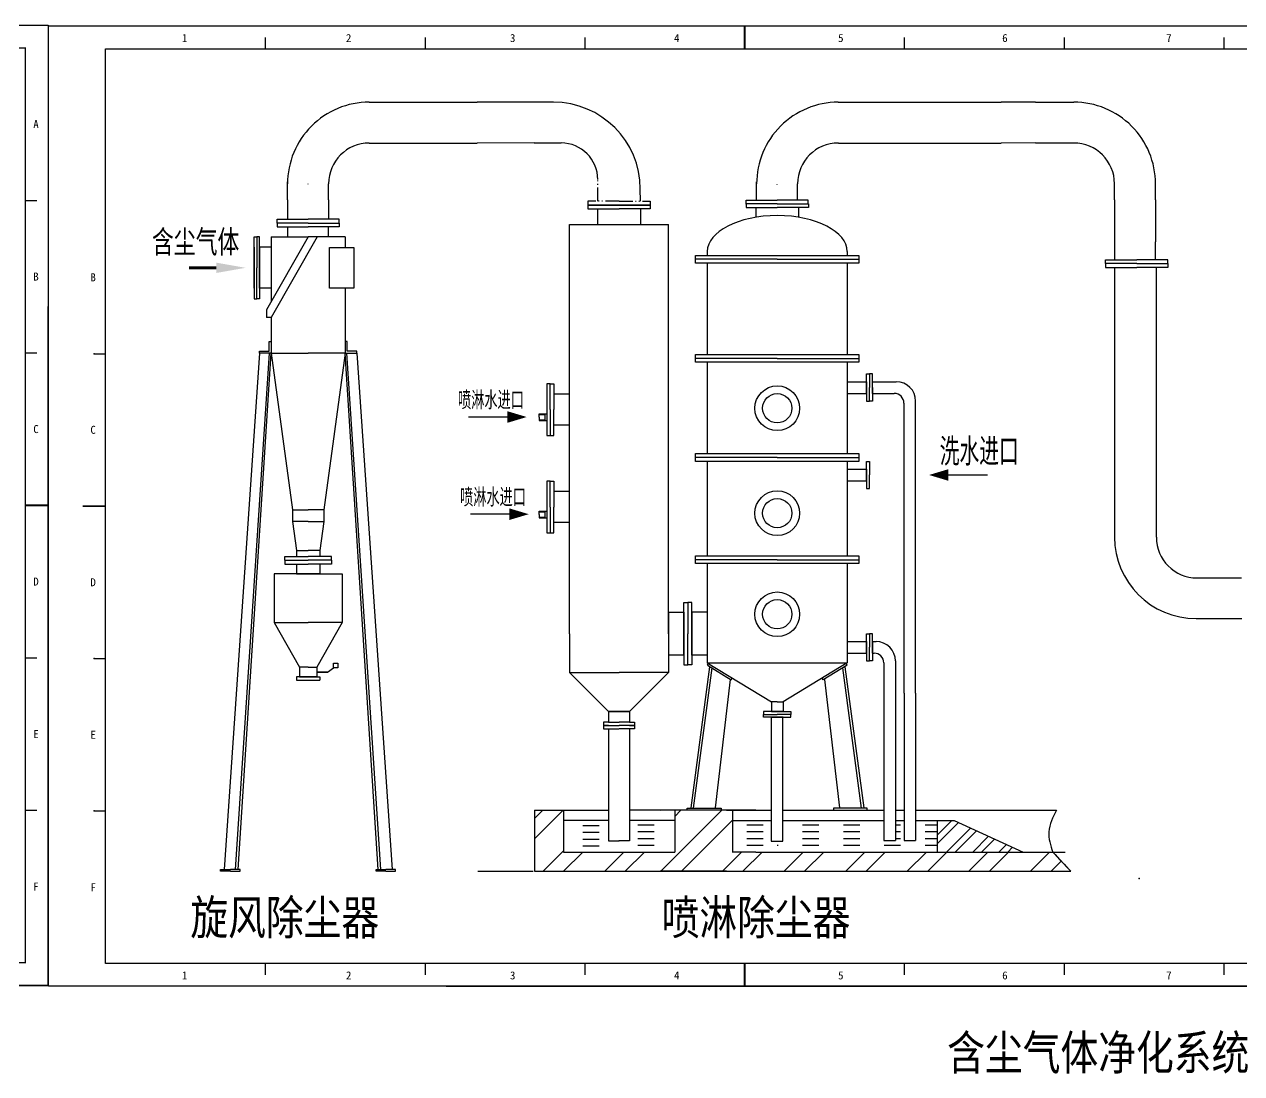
# Model space of a CAD drawing. Header units: millimetres. Extents: x 9671 to 25689, y -17516 to -2951.
# Drawn here: x 22934.2 to 23200.4, y -5546.4 to -5316.9 of the extents above; entities that cross this region are included whole.
import ezdxf

# ---------------------------------------------------------------- set-up
doc = ezdxf.new("R2010")
doc.units = ezdxf.units.MM
for name, pattern in [('1', [0]), ('CENTER', [50.8, 31.75, -6.35, 6.35, -6.35]), ('GBDIVIDE2X', [17, 10, -2, 0.5, -2, 0.5, -2]), ('GEN7', [13.75, 9.75, -1.5, 1, -1.5])]:
    doc.linetypes.add(name, pattern=pattern)
for name, color, linetype in [('2A', 7, 'GEN7'), ('CEN', 1, 'CENTER'), ('CON', 7, 'Continuous'), ('CONX', 1, 'Continuous'), ('DIM', 3, 'Continuous'), ('DIVIDE', 1, 'GBDIVIDE2X'), ('HATCH', 6, 'Continuous'), ('sb', 2, 'Continuous')]:
    doc.layers.add(name, color=color, linetype=linetype)
doc.styles.add('HZ', font='SIMHEI.TTF', dxfattribs={"width": 0.75})
doc.styles.add('QSDI', font='SimSun.ttf', dxfattribs={"width": 0.8})
doc.styles.add('USER1', font='gbenor.shx', dxfattribs={"bigfont": 'gbcbig.shx'})

# ---------------------------------------------------------------- blocks, each defined once
blk = doc.blocks.new('2#图框，横')
for p, q in [((7777.69, 0), (7777.69, 420)), ((7777.69, 420), (8371.69, 420)), ((8371.69, 420), (8371.69, 0)), ((7872.57, 415), (7872.57, 410)), ((7942.44, 415), (7942.44, 410)), ((8012.32, 415), (8012.32, 410)), ((8152.07, 415), (8152.07, 410)), ((8221.94, 415), (8221.94, 410)), ((8291.82, 415), (8291.82, 410)), ((8361.69, 343.33), (8366.69, 343.33)), ((8371.69, 0), (8371.69, 297)), ((7797.69, 276.67), (7802.69, 276.67)), ((8361.69, 276.67), (8366.69, 276.67)), ((7797.69, 143.33), (7802.69, 143.33)), ((8361.69, 143.33), (8366.69, 143.33)), ((7797.69, 76.67), (7802.69, 76.67)), ((8361.69, 76.67), (8366.69, 76.67)), ((7872.57, 10), (7872.57, 5)), ((7942.44, 10), (7942.44, 5)), ((8012.32, 10), (8012.32, 5)), ((8152.07, 10), (8152.07, 5)), ((8221.94, 10), (8221.94, 5)), ((8291.82, 10), (8291.82, 5)), ((8371.69, 0), (7777.69, 0)), ((7951.69, 0), (8371.69, 0))]:
    blk.add_line(p, q)
for points, const_width in [([(8082.19, 410), (8082.19, 420)], 0.8), ([(8082.19, 410), (8082.19, 420)], 0.5), ([(7802.69, 210), (7792.69, 210)], 0.8), ([(7792.69, 210), (7802.69, 210)], 0.5), ([(8361.69, 210), (8371.69, 210)], 0.8), ([(8361.69, 210), (8371.69, 210)], 0.5), ([(8082.19, 10), (8082.19, 0)], 0.8), ([(8082.19, 10), (8082.19, 0)], 0.5)]:
    blk.add_lwpolyline(points, dxfattribs=dict(const_width=const_width))
blk.add_lwpolyline([(7802.69, 10, 1, 1, 0), (7802.69, 410, 0.6, 0.6, 0), (8361.69, 410, 0.6, 0.6, 0), (8361.69, 10, 0.6, 0.6, 0)], format="xyseb", close=True)
for p in [(7797.69, 276.67), (7797.69, 210), (7797.69, 143.33), (7797.69, 76.67)]:
    blk.add_point(p)
at = {"style": 'QSDI'}
for s, p in [('1', (7836.11, 412.98)), ('2', (7907.86, 412.98)), ('3', (7979.61, 412.98)), ('4', (8051.36, 412.98)), ('5', (8123.11, 412.98)), ('6', (8194.86, 412.98)), ('7', (8266.61, 412.98)), ('8', (8338.36, 412.98)), ('A', (8365.11, 375.02)), ('B', (7796.11, 308.32)), ('B', (8365.11, 308.32)), ('C', (7796.11, 241.62)), ('C', (8365.11, 241.62)), ('D', (7796.11, 174.92)), ('D', (8365.11, 174.92)), ('E', (7796.11, 108.22)), ('E', (8365.11, 108.22)), ('F', (7796.11, 41.52)), ('F', (8365.11, 41.52)), ('1', (7836.11, 2.98)), ('2', (7907.86, 2.98)), ('3', (7979.61, 2.98)), ('4', (8051.36, 2.98)), ('5', (8123.11, 2.98)), ('6', (8194.86, 2.98)), ('7', (8266.61, 2.98)), ('8', (8338.36, 2.98))]:
    blk.add_text(s, height=3.5, dxfattribs=at).set_placement(p)
blk = doc.blocks.new('2331')
for p, q in [((23054.39, -5527.28), (23054.39, -5317.28)), ((23054.39, -5317.28), (23504.7, -5317.28)), ((23504.7, -5317.28), (23504.7, -5527.28)), ((23101.82, -5319.78), (23101.82, -5322.28)), ((23136.76, -5319.78), (23136.76, -5322.28)), ((23171.7, -5319.78), (23171.7, -5322.28)), ((23241.57, -5319.78), (23241.57, -5322.28)), ((23276.51, -5319.78), (23276.51, -5322.28)), ((23311.45, -5319.78), (23311.45, -5322.28)), ((23346.39, -5319.78), (23346.39, -5322.28)), ((23381.32, -5319.78), (23381.32, -5322.28)), ((23416.26, -5319.78), (23416.26, -5322.28)), ((23451.2, -5319.78), (23451.2, -5322.28)), ((23486.14, -5319.78), (23486.14, -5322.28)), ((23066.89, -5522.28), (23066.89, -5322.28)), ((23066.89, -5322.28), (23499.7, -5322.28)), ((23499.7, -5322.28), (23499.7, -5522.28)), ((23499.7, -5355.61), (23502.2, -5355.61)), ((23504.7, -5527.28), (23504.7, -5378.78)), ((23064.39, -5388.95), (23066.89, -5388.95)), ((23499.7, -5388.95), (23502.2, -5388.95)), ((23064.39, -5455.61), (23066.89, -5455.61)), ((23499.7, -5455.61), (23502.2, -5455.61)), ((23064.39, -5488.95), (23066.89, -5488.95)), ((23499.7, -5488.95), (23502.2, -5488.95)), ((23499.7, -5522.28), (23066.89, -5522.28)), ((23101.82, -5522.28), (23101.82, -5524.78)), ((23136.76, -5522.28), (23136.76, -5524.78)), ((23171.7, -5522.28), (23171.7, -5524.78)), ((23241.57, -5522.28), (23241.57, -5524.78)), ((23276.51, -5522.28), (23276.51, -5524.78)), ((23311.45, -5522.28), (23311.45, -5524.78)), ((23346.39, -5522.28), (23346.39, -5524.78)), ((23381.32, -5522.28), (23381.32, -5524.78)), ((23416.26, -5522.28), (23416.26, -5524.78)), ((23451.2, -5522.28), (23451.2, -5524.78)), ((23486.14, -5522.28), (23486.14, -5524.78)), ((23504.7, -5527.28), (23054.39, -5527.28)), ((23141.39, -5527.28), (23351.39, -5527.28))]:
    blk.add_line(p, q)
for points, const_width in [([(23206.64, -5322.28), (23206.64, -5317.28)], 0.4), ([(23206.64, -5322.28), (23206.64, -5317.28)], 0.25), ([(23066.89, -5422.28), (23061.89, -5422.28)], 0.4), ([(23061.89, -5422.28), (23066.89, -5422.28)], 0.25), ([(23499.7, -5422.28), (23504.7, -5422.28)], 0.4), ([(23499.7, -5422.28), (23504.7, -5422.28)], 0.25), ([(23206.64, -5522.28), (23206.64, -5527.28)], 0.4), ([(23206.64, -5522.28), (23206.64, -5527.28)], 0.25)]:
    blk.add_lwpolyline(points, dxfattribs=dict(const_width=const_width))
for p in [(23064.39, -5388.95), (23064.39, -5422.28), (23064.39, -5455.61), (23064.39, -5488.95)]:
    blk.add_point(p)
at = {"style": 'QSDI'}
for s, p in [('1', (23083.59, -5320.79)), ('2', (23119.47, -5320.79)), ('3', (23155.34, -5320.79)), ('4', (23191.22, -5320.79)), ('5', (23227.09, -5320.79)), ('6', (23262.97, -5320.79)), ('7', (23298.84, -5320.79)), ('8', (23334.72, -5320.79)), ('9', (23367.78, -5320.79)), ('10', (23403.66, -5320.79)), ('11', (23439.53, -5320.79)), ('12', (23473.53, -5320.79)), ('A', (23501.41, -5339.77)), ('B', (23063.59, -5373.12)), ('B', (23501.41, -5373.12)), ('C', (23063.59, -5406.47)), ('C', (23501.41, -5406.47)), ('D', (23063.59, -5439.82)), ('D', (23501.41, -5439.82)), ('E', (23063.59, -5473.17)), ('E', (23501.41, -5473.17)), ('F', (23063.59, -5506.52)), ('F', (23501.41, -5506.52)), ('1', (23083.59, -5525.79)), ('2', (23119.47, -5525.79)), ('3', (23155.34, -5525.79)), ('4', (23191.22, -5525.79)), ('5', (23227.09, -5525.79)), ('6', (23262.97, -5525.79)), ('7', (23298.84, -5525.79)), ('8', (23334.72, -5525.79)), ('9', (23367.78, -5525.79)), ('10', (23403.66, -5525.79)), ('11', (23439.53, -5525.79)), ('12', (23473.53, -5525.79))]:
    blk.add_text(s, height=1.75, dxfattribs=at).set_placement(p)

msp = doc.modelspace()

# ---------------------------------------------------------------- hatches: boundary and pattern name
at = {"layer": 'HATCH'}
h = msp.add_hatch(dxfattribs=at)
h.set_pattern_fill('ANSI32', color=256, scale=0.425, style=0)
h.set_pattern_definition([(45, (22952.659, -5497.927), (-2.86246, 2.86246), []), (45, (22954.5675, -5497.927), (-2.86246, 2.86246), [])])
h.paths.add_polyline_path([(23137.5, -5491.04), (23133.8, -5491.04), (23133.8, -5497.93), (23139.23, -5497.93), (23152.48, -5497.93)])
h = msp.add_hatch(dxfattribs=at)
h.set_pattern_fill('ANSI32', color=256, style=0)
h.set_pattern_definition([(45, (22522.128, -5433.761), (-6.73519, 6.73519), []), (45, (22526.619, -5433.761), (-6.73519, 6.73519), [])])
h.paths.add_polyline_path([(23159.12, -5497.98), (23098.82, -5497.98), (23098.82, -5502.15), (23162.99, -5502.15)])

# ---------------------------------------------------------------- linework, layer by layer
at = {"layer": '2A', "color": 1}
msp.add_solid([(22982.55, -5370.17), (22982.55, -5370.17), (22976.15, -5371.3), (22976.15, -5369.04)], dxfattribs=at)
at = {"layer": 'CEN', "color": 2}
msp.add_line((23098.82, -5351.95), (23098.82, -5351.9), dxfattribs=at)
at = {"layer": 'CON', "color": 2}
for p, q in [((23094.32, -5355.4), (23094.32, -5351.91)), ((23092.01, -5356.25), (23092.01, -5355.4)), ((23105.61, -5356.25), (23105.61, -5355.4)), ((23057.43, -5356.44), (23057.43, -5357.29)), ((23064.23, -5356.44), (23057.43, -5356.44)), ((23057.43, -5356.44), (23064.23, -5356.44)), ((23057.43, -5357.29), (23064.23, -5357.29)), ((23059.55, -5357.29), (23059.55, -5360.7)), ((23064.23, -5356.44), (23071.03, -5356.44)), ((23071.03, -5356.44), (23064.23, -5356.44)), ((23071.03, -5357.29), (23064.23, -5357.29)), ((23068.9, -5357.29), (23068.9, -5360.69)), ((23071.03, -5356.44), (23071.03, -5357.29)), ((23098.81, -5356.15), (23092.01, -5356.15)), ((23098.81, -5356.15), (23092.01, -5356.15)), ((23092.02, -5356.15), (23092.02, -5357)), ((23098.82, -5356.15), (23092.02, -5356.15)), ((23092.02, -5357), (23098.82, -5357)), ((23094.15, -5357), (23094.15, -5359.12)), ((23098.81, -5356.15), (23105.61, -5356.15)), ((23098.81, -5356.15), (23105.61, -5356.15)), ((23098.82, -5356.15), (23105.62, -5356.15)), ((23105.62, -5357), (23098.82, -5357)), ((23103.5, -5357), (23103.5, -5359.12)), ((23105.62, -5356.15), (23105.62, -5357)), ((23053.42, -5450.19), (23053.42, -5360.69)), ((23053.42, -5360.69), (23075.02, -5360.69)), ((23075.02, -5450.19), (23075.02, -5360.69)), ((23080.97, -5367.46), (23098.82, -5367.46)), ((23080.97, -5369.16), (23080.97, -5367.46)), ((23098.82, -5368.31), (23080.97, -5368.31)), ((23116.67, -5369.16), (23080.97, -5369.16)), ((23083.52, -5366.61), (23083.52, -5367.46)), ((23083.52, -5369.16), (23083.52, -5389.13)), ((23098.82, -5367.46), (23116.67, -5367.46)), ((23098.82, -5368.31), (23116.67, -5368.31)), ((23114.12, -5366.61), (23114.12, -5367.46)), ((23114.12, -5369.16), (23114.12, -5389.13)), ((23116.67, -5367.46), (23116.67, -5369.16)), ((23080.97, -5390.83), (23080.97, -5389.13)), ((23080.97, -5389.13), (23098.82, -5389.13)), ((23098.82, -5389.98), (23080.97, -5389.98)), ((23083.52, -5388.28), (23083.52, -5389.13)), ((23098.82, -5389.13), (23116.67, -5389.13)), ((23098.82, -5389.98), (23116.67, -5389.98)), ((23114.12, -5388.28), (23114.12, -5389.13)), ((23116.67, -5389.13), (23116.67, -5390.83)), ((23116.67, -5390.83), (23080.97, -5390.83)), ((23083.52, -5390.83), (23083.52, -5410.81)), ((23114.12, -5390.83), (23114.12, -5410.81)), ((23048.46, -5395.54), (23048.46, -5406.83)), ((23049.14, -5395.54), (23048.46, -5395.54)), ((23049.14, -5401.19), (23049.14, -5395.54)), ((23049.14, -5395.54), (23049.99, -5395.54)), ((23049.99, -5395.54), (23049.99, -5401.19)), ((23053.42, -5397.78), (23049.99, -5397.78)), ((23046.75, -5402.08), (23048.46, -5402.08)), ((23046.75, -5402.81), (23046.75, -5402.08)), ((23046.75, -5402.81), (23046.75, -5403.53)), ((23046.75, -5403.53), (23048.46, -5403.53)), ((23047.99, -5402.08), (23047.99, -5403.53)), ((23049.14, -5401.19), (23049.14, -5406.83)), ((23049.99, -5406.83), (23049.99, -5401.19)), ((23053.42, -5404.6), (23049.99, -5404.6)), ((23048.46, -5406.83), (23049.14, -5406.83)), ((23049.14, -5406.83), (23049.99, -5406.83)), ((23080.97, -5412.51), (23080.97, -5410.81)), ((23080.97, -5410.81), (23098.82, -5410.81)), ((23098.82, -5411.66), (23080.97, -5411.66)), ((23083.52, -5409.96), (23083.52, -5410.81)), ((23098.82, -5410.81), (23116.67, -5410.81)), ((23098.82, -5411.66), (23116.67, -5411.66)), ((23114.12, -5409.96), (23114.12, -5410.81)), ((23116.67, -5410.81), (23116.67, -5412.51)), ((23116.67, -5412.51), (23080.97, -5412.51)), ((23083.52, -5412.51), (23083.52, -5432.48)), ((23114.12, -5412.51), (23114.12, -5432.48)), ((23114.12, -5414.21), (23118.37, -5414.21)), ((23118.37, -5415.48), (23118.37, -5412.51)), ((23118.37, -5412.51), (23119.01, -5412.51)), ((23118.37, -5414.21), (23118.37, -5415.48)), ((23119.01, -5412.51), (23119.01, -5415.48)), ((23119.01, -5412.51), (23119.01, -5415.48)), ((23048.46, -5416.84), (23048.46, -5428.13)), ((23049.14, -5416.84), (23048.46, -5416.84)), ((23049.14, -5422.49), (23049.14, -5416.84)), ((23049.14, -5416.84), (23049.99, -5416.84)), ((23049.99, -5416.84), (23049.99, -5422.49)), ((23114.12, -5416.76), (23118.37, -5416.76)), ((23118.37, -5415.48), (23118.37, -5418.46)), ((23118.37, -5416.76), (23118.37, -5415.48)), ((23119.01, -5418.46), (23119.01, -5415.48)), ((23119.01, -5418.46), (23119.01, -5415.48)), ((23053.42, -5419.08), (23049.99, -5419.08)), ((23083.52, -5418.53), (23083.52, -5419.38)), ((23118.37, -5418.46), (23119.01, -5418.46)), ((23083.52, -5421.08), (23083.52, -5433.17)), ((23046.75, -5423.38), (23048.46, -5423.38)), ((23046.75, -5424.11), (23046.75, -5423.38)), ((23046.75, -5424.11), (23046.75, -5424.83)), ((23046.75, -5424.83), (23048.46, -5424.83)), ((23047.99, -5423.38), (23047.99, -5424.83)), ((23049.14, -5422.49), (23049.14, -5428.13)), ((23049.99, -5428.13), (23049.99, -5422.49)), ((23053.42, -5425.9), (23049.99, -5425.9)), ((23048.46, -5428.13), (23049.14, -5428.13)), ((23049.14, -5428.13), (23049.99, -5428.13)), ((23083.52, -5432.32), (23083.52, -5433.17)), ((23114.12, -5432.32), (23114.12, -5433.17)), ((23114.12, -5432.48), (23114.12, -5433.17)), ((23080.97, -5433.17), (23098.82, -5433.17)), ((23080.97, -5434.87), (23080.97, -5433.17)), ((23098.82, -5434.02), (23080.97, -5434.02)), ((23116.67, -5434.87), (23080.97, -5434.87)), ((23083.52, -5434.87), (23083.52, -5443.46)), ((23098.82, -5433.17), (23116.67, -5433.17)), ((23098.82, -5434.02), (23116.67, -5434.02)), ((23114.12, -5434.87), (23114.12, -5456.56)), ((23116.67, -5433.17), (23116.67, -5434.87)), ((23078.42, -5450.19), (23078.42, -5443.39)), ((23078.42, -5443.39), (23079.27, -5443.39)), ((23079.27, -5443.39), (23079.27, -5450.19)), ((23079.27, -5443.39), (23079.27, -5450.19)), ((23080.12, -5443.39), (23079.27, -5443.39)), ((23080.12, -5450.19), (23080.12, -5443.39)), ((23083.52, -5443.46), (23083.52, -5456.56)), ((23078.42, -5445.58), (23075.02, -5445.58)), ((23075.02, -5445.58), (23075.02, -5454.84)), ((23078.42, -5445.51), (23078.42, -5450.19)), ((23080.12, -5445.51), (23080.12, -5450.19)), ((23083.52, -5445.51), (23080.12, -5445.51)), ((23053.42, -5450.19), (23053.42, -5458.69)), ((23075.02, -5450.19), (23075.02, -5458.69)), ((23078.42, -5450.19), (23078.42, -5456.99)), ((23078.42, -5454.86), (23078.42, -5450.19)), ((23079.27, -5456.99), (23079.27, -5450.19)), ((23079.27, -5456.99), (23079.27, -5450.19)), ((23080.12, -5454.86), (23080.12, -5450.19)), ((23080.12, -5450.19), (23080.12, -5456.99)), ((23114.12, -5451.89), (23118.37, -5451.89)), ((23075.02, -5454.84), (23078.42, -5454.84)), ((23078.42, -5456.99), (23079.27, -5456.99)), ((23080.12, -5456.99), (23079.27, -5456.99)), ((23083.52, -5454.86), (23080.12, -5454.86)), ((23083.52, -5456.56), (23097.55, -5465.06)), ((23083.52, -5456.56), (23114.12, -5456.56)), ((23083.56, -5457.09), (23083.78, -5456.73)), ((23114.12, -5456.56), (23100.1, -5465.06)), ((23114.08, -5457.09), (23113.86, -5456.73)), ((23114.08, -5457.09), (23113.86, -5456.73)), ((23114.12, -5454.44), (23118.37, -5454.44)), ((23053.42, -5458.69), (23064.22, -5458.69)), ((23053.42, -5458.69), (23061.92, -5467.19)), ((23075.02, -5458.69), (23064.22, -5458.69)), ((23075.02, -5458.69), (23066.52, -5467.19)), ((23084.01, -5457.43), (23079.89, -5488.3)), ((23084.53, -5457.67), (23080.44, -5488.33)), ((23083.56, -5457.09), (23088.78, -5460.25)), ((23114.08, -5457.09), (23108.86, -5460.25)), ((23113.11, -5457.67), (23117.2, -5488.33)), ((23113.63, -5457.43), (23117.75, -5488.3)), ((23088.51, -5460.17), (23085.23, -5488.3)), ((23088.78, -5460.25), (23089, -5459.88)), ((23108.86, -5460.25), (23108.64, -5459.88)), ((23108.86, -5460.25), (23108.64, -5459.88)), ((23109.13, -5460.17), (23112.41, -5488.3)), ((23061.92, -5467.19), (23061.92, -5469.51)), ((23061.92, -5467.19), (23064.22, -5467.19)), ((23061.92, -5467.19), (23064.22, -5467.19)), ((23066.52, -5467.19), (23064.22, -5467.19)), ((23066.52, -5467.19), (23066.52, -5469.51)), ((23095.85, -5467.19), (23095.85, -5467.83)), ((23098.82, -5467.19), (23095.85, -5467.19)), ((23097.55, -5465.06), (23097.55, -5467.19)), ((23098.82, -5465.06), (23097.55, -5465.06)), ((23097.55, -5467.19), (23098.82, -5467.19)), ((23098.82, -5465.06), (23100.1, -5465.06)), ((23100.1, -5467.19), (23098.82, -5467.19)), ((23098.82, -5467.19), (23101.8, -5467.19)), ((23100.1, -5465.06), (23100.1, -5467.19)), ((23101.8, -5467.19), (23101.8, -5467.83)), ((23061.92, -5469.51), (23060.85, -5469.51)), ((23060.85, -5469.51), (23060.85, -5470.23)), ((23060.85, -5470.23), (23064.2, -5470.23)), ((23061.92, -5470.23), (23060.85, -5470.23)), ((23060.85, -5470.23), (23060.85, -5470.96)), ((23061.92, -5469.51), (23064.22, -5469.51)), ((23061.92, -5470.23), (23064.22, -5470.23)), ((23066.52, -5469.51), (23064.22, -5469.51)), ((23066.52, -5470.23), (23064.22, -5470.23)), ((23067.59, -5470.23), (23064.24, -5470.23)), ((23066.52, -5469.51), (23067.59, -5469.51)), ((23066.52, -5470.23), (23067.59, -5470.23)), ((23067.59, -5469.51), (23067.59, -5470.23)), ((23067.59, -5470.23), (23067.59, -5470.96)), ((23095.85, -5468.46), (23095.85, -5467.83)), ((23095.85, -5467.83), (23098.82, -5467.83)), ((23095.85, -5467.83), (23098.82, -5467.83)), ((23098.82, -5468.46), (23095.85, -5468.46)), ((23097.5, -5468.46), (23097.5, -5495.53)), ((23097.55, -5468.46), (23098.82, -5468.46)), ((23101.8, -5467.83), (23098.82, -5467.83)), ((23101.8, -5467.83), (23098.82, -5467.83)), ((23098.82, -5468.46), (23101.8, -5468.46)), ((23100.1, -5468.46), (23098.82, -5468.46)), ((23100.07, -5495.53), (23100.07, -5468.46)), ((23101.8, -5468.46), (23101.8, -5467.83)), ((23060.85, -5470.96), (23064.2, -5470.96)), ((23061.94, -5470.96), (23061.94, -5495.51)), ((23067.59, -5470.96), (23064.24, -5470.96)), ((23066.5, -5470.96), (23066.5, -5495.51)), ((23079.15, -5488.79), (23079.15, -5488.33)), ((23079.15, -5488.33), (23086.55, -5488.33)), ((23086.55, -5488.33), (23086.55, -5488.79)), ((23111.09, -5488.33), (23111.09, -5488.79)), ((23118.49, -5488.33), (23111.09, -5488.33)), ((23118.49, -5488.79), (23118.49, -5488.33)), ((23061.94, -5495.51), (23064.23, -5495.51)), ((23066.5, -5495.51), (23064.21, -5495.51)), ((23097.5, -5495.53), (23100.07, -5495.53))]:
    msp.add_line(p, q, dxfattribs=at)
at = {"layer": 'CON', "color": 2, "linetype": '1'}
for p, q in [((22989.44, -5360.38), (22989.44, -5359.53)), ((22996.24, -5360.38), (22989.44, -5360.38)), ((22989.44, -5360.38), (22989.44, -5361.23)), ((22996.24, -5360.38), (22989.44, -5360.38)), ((22996.24, -5360.38), (23003.04, -5360.38)), ((22996.24, -5360.38), (23003.04, -5360.38)), ((23003.04, -5360.38), (23003.04, -5359.53)), ((23003.04, -5360.38), (23003.04, -5361.23)), ((22985.02, -5363.36), (22985.02, -5370.16)), ((22985.02, -5363.36), (22985.02, -5370.16)), ((22985.61, -5363.36), (22985.02, -5363.36)), ((22985.61, -5370.16), (22985.61, -5363.36)), ((22996.24, -5363.36), (22987.13, -5379.38)), ((22998.19, -5363.36), (22988.16, -5381)), ((22988.16, -5363.36), (22988.16, -5377.56)), ((22988.16, -5363.36), (22996.24, -5363.36)), ((22989.44, -5361.23), (22996.24, -5361.23)), ((22991.78, -5363.36), (22991.78, -5361.23)), ((23003.04, -5361.23), (22996.24, -5361.23)), ((23004.31, -5363.36), (22996.24, -5363.36)), ((23000.7, -5363.36), (23000.7, -5361.23)), ((23004.31, -5363.36), (23004.31, -5365.73)), ((22985.61, -5365.69), (22985.61, -5370.16)), ((22988.16, -5365.69), (22985.61, -5365.69)), ((22985.02, -5376.96), (22985.02, -5370.16)), ((22985.02, -5376.96), (22985.02, -5370.16)), ((22985.61, -5374.62), (22985.61, -5370.16)), ((22985.61, -5370.16), (22985.61, -5376.96)), ((22985.61, -5376.96), (22985.02, -5376.96)), ((22988.16, -5374.62), (22985.61, -5374.62)), ((23004.31, -5374.64), (23004.31, -5388.86)), ((22987.13, -5379.38), (22987.13, -5381)), ((22988.16, -5381), (22987.13, -5381)), ((22988.16, -5381), (22988.16, -5381.4)), ((22988.16, -5381.4), (22988.16, -5388.86)), ((22987.74, -5388.43), (22987.74, -5386.31)), ((22987.74, -5386.31), (22988.16, -5386.31)), ((22987.74, -5386.31), (22988.16, -5386.31)), ((22987.74, -5388.43), (22987.74, -5386.31)), ((23004.74, -5386.31), (23004.31, -5386.31)), ((23004.74, -5386.31), (23004.31, -5386.31)), ((23004.74, -5388.43), (23004.74, -5386.31)), ((23004.74, -5388.43), (23004.74, -5386.31)), ((22985.61, -5388.86), (22985.61, -5388.43)), ((22985.61, -5388.43), (22987.74, -5388.43)), ((22985.61, -5388.43), (22987.74, -5388.43)), ((22985.61, -5388.86), (22985.61, -5388.43)), ((22988.16, -5388.86), (22985.61, -5388.86)), ((22988.16, -5388.86), (22985.61, -5388.86)), ((22988.16, -5388.86), (22992.84, -5423.07)), ((22988.16, -5388.86), (22996.24, -5388.86)), ((23004.31, -5388.86), (22996.24, -5388.86)), ((23004.31, -5388.86), (22999.64, -5423.07)), ((23004.31, -5388.86), (23006.86, -5388.86)), ((23004.31, -5388.86), (23006.86, -5388.86)), ((23004.31, -5388.86), (23006.86, -5388.86)), ((23004.31, -5388.86), (23006.86, -5388.86)), ((23006.86, -5388.43), (23004.74, -5388.43)), ((23006.86, -5388.43), (23004.74, -5388.43)), ((23006.86, -5388.43), (23004.74, -5388.43)), ((23006.86, -5388.43), (23004.74, -5388.43)), ((23006.86, -5388.86), (23006.86, -5388.43)), ((23006.86, -5388.86), (23006.86, -5388.43)), ((23006.86, -5388.86), (23006.86, -5388.43)), ((23006.86, -5388.86), (23006.86, -5388.43)), ((22992.84, -5423.07), (22992.84, -5425.62)), ((22992.84, -5423.07), (22996.24, -5423.07)), ((22999.64, -5423.07), (22996.24, -5423.07)), ((22999.64, -5423.07), (22999.64, -5425.62)), ((22992.84, -5425.62), (22993.69, -5431.99)), ((22996.24, -5425.62), (22992.84, -5425.62)), ((22996.24, -5425.62), (22999.64, -5425.62)), ((22999.64, -5425.62), (22998.79, -5431.99)), ((22993.69, -5431.99), (22993.69, -5433.27)), ((22993.69, -5431.99), (22996.24, -5431.99)), ((22998.79, -5431.99), (22996.24, -5431.99)), ((22998.79, -5431.99), (22998.79, -5433.27)), ((22991.14, -5433.27), (22996.24, -5433.27)), ((22991.14, -5434.12), (22991.14, -5433.27)), ((22991.14, -5434.12), (22996.24, -5434.12)), ((22991.14, -5434.12), (22996.24, -5434.12)), ((22991.14, -5434.12), (22991.14, -5434.97)), ((22991.14, -5434.97), (22996.24, -5434.97)), ((22993.69, -5434.97), (22993.69, -5437.09)), ((23001.34, -5433.27), (22996.24, -5433.27)), ((23001.34, -5434.12), (22996.24, -5434.12)), ((23001.34, -5434.12), (22996.24, -5434.12)), ((23001.34, -5434.97), (22996.24, -5434.97)), ((22998.79, -5434.97), (22998.79, -5437.09)), ((23001.34, -5434.12), (23001.34, -5433.27)), ((23001.34, -5434.12), (23001.34, -5434.97)), ((22988.8, -5437.09), (22988.8, -5447.72)), ((22996.24, -5437.09), (22988.8, -5437.09)), ((22993.69, -5437.09), (22996.24, -5437.09)), ((22998.79, -5437.09), (22996.24, -5437.09)), ((22996.24, -5437.09), (23003.68, -5437.09)), ((23003.68, -5437.09), (23003.68, -5447.72)), ((22988.8, -5447.72), (22994.33, -5457.49)), ((22988.8, -5447.72), (22996.24, -5447.72)), ((23003.68, -5447.72), (22996.24, -5447.72)), ((23003.68, -5447.72), (22998.15, -5457.49)), ((22993.69, -5459.62), (22993.69, -5460.38)), ((22996.24, -5459.62), (22993.69, -5459.62)), ((22994.33, -5457.49), (22994.33, -5459.62)), ((22996.24, -5457.49), (22994.33, -5457.49)), ((22994.33, -5459.62), (22996.24, -5459.62)), ((22996.24, -5457.49), (22998.15, -5457.49)), ((22998.15, -5459.62), (22996.24, -5459.62)), ((22996.24, -5459.62), (22998.79, -5459.62)), ((22998.15, -5457.49), (22998.15, -5459.62)), ((23000.49, -5458.63), (22998.19, -5458.63)), ((22998.79, -5459.62), (22998.79, -5460.38))]:
    msp.add_line(p, q, dxfattribs=at)
at = {"layer": 'CON', "color": 2, "linetype": 'ByBlock'}
for p, q in [((23114.12, -5395.08), (23118.37, -5395.08)), ((23118.37, -5396.36), (23118.37, -5393.38)), ((23118.37, -5393.38), (23119.01, -5393.38)), ((23118.37, -5395.08), (23118.37, -5396.36)), ((23119.01, -5393.38), (23119.01, -5396.36)), ((23114.12, -5397.63), (23118.37, -5397.63)), ((23118.37, -5396.36), (23118.37, -5399.33)), ((23118.37, -5397.63), (23118.37, -5396.36)), ((23119.01, -5399.33), (23119.01, -5396.36)), ((23118.37, -5399.33), (23119.01, -5399.33)), ((23118.37, -5450.19), (23119.01, -5450.19)), ((23118.37, -5453.16), (23118.37, -5450.19)), ((23119.01, -5450.19), (23119.01, -5453.16)), ((23119.01, -5450.19), (23119.01, -5453.16)), ((23118.37, -5451.89), (23118.37, -5453.16)), ((23118.37, -5454.44), (23118.37, -5453.16)), ((23118.37, -5453.16), (23118.37, -5456.14)), ((23119.01, -5456.14), (23119.01, -5453.16)), ((23119.01, -5456.14), (23119.01, -5453.16)), ((23118.37, -5456.14), (23119.01, -5456.14))]:
    msp.add_line(p, q, dxfattribs=at)
at = {"layer": 'CON'}
for p, q in [((23045.74, -5488.79), (23045.74, -5502.15)), ((23045.74, -5488.79), (23061.94, -5488.79)), ((23052.1, -5488.79), (23052.1, -5497.98)), ((23073.23, -5488.79), (23066.5, -5488.79)), ((23087.75, -5488.79), (23073.23, -5488.79)), ((23076.4, -5488.79), (23076.4, -5497.98)), ((23094.16, -5488.79), (23087.75, -5488.79)), ((23087.75, -5488.79), (23097.5, -5488.79)), ((23089.02, -5488.79), (23089.02, -5497.93)), ((23100.07, -5488.79), (23122.12, -5488.79)), ((23124.67, -5488.79), (23126.54, -5488.79)), ((23129.09, -5488.79), (23159.92, -5488.79)), ((23061.94, -5491.04), (23052.1, -5491.04)), ((23076.4, -5491.04), (23066.5, -5491.04)), ((23089.02, -5491.04), (23097.5, -5491.04)), ((23100.07, -5491.04), (23122.12, -5491.04)), ((23124.67, -5491.04), (23126.54, -5491.04)), ((23129.09, -5491.04), (23137.5, -5491.04)), ((23133.8, -5491.2), (23133.8, -5498.1)), ((23137.5, -5491.04), (23152.59, -5497.98)), ((23122.12, -5495.39), (23124.67, -5495.39)), ((23126.54, -5495.39), (23129.09, -5495.39)), ((23052.1, -5497.98), (23076.4, -5497.98)), ((23094.16, -5497.98), (23088.99, -5497.98)), ((23094.16, -5497.98), (23159.08, -5497.98)), ((23159.08, -5497.98), (23159.12, -5497.98)), ((23045.74, -5502.15), (23092.64, -5502.15)), ((23087.75, -5502.15), (23073.23, -5502.15)), ((23077.1, -5502.15), (23087.75, -5502.15)), ((23087.75, -5502.15), (23162.99, -5502.15)), ((23087.75, -5502.15), (23162.99, -5502.15))]:
    msp.add_line(p, q, dxfattribs=at)
at = {"layer": 'CON', "color": 2, "linetype": '1'}
msp.add_lwpolyline([(23000.89, -5365.73), (23006.24, -5365.73), (23006.24, -5374.64), (23000.89, -5374.64)], close=True, dxfattribs=at)
at = {"layer": 'CON', "color": 2}
for centre, radius in [((23098.82, -5400.88), 4.89), ((23098.82, -5400.88), 4.89), ((23098.82, -5400.88), 4.89), ((23098.82, -5400.88), 4.89), ((23098.82, -5400.88), 4.89), ((23098.82, -5400.88), 4.89), ((23098.82, -5400.88), 4.89), ((23098.82, -5400.88), 4.89), ((23098.82, -5400.88), 4.89), ((23098.82, -5400.88), 4.89), ((23098.82, -5400.88), 4.89), ((23098.82, -5400.88), 4.89), ((23098.82, -5400.88), 4.89), ((23098.82, -5400.88), 4.89), ((23098.82, -5400.88), 4.89), ((23098.82, -5400.88), 4.89), ((23098.82, -5400.88), 4.89), ((23098.82, -5400.88), 4.89), ((23098.82, -5400.88), 4.89), ((23098.82, -5400.88), 4.89), ((23098.82, -5400.88), 4.89), ((23098.82, -5400.88), 4.89), ((23098.82, -5400.88), 4.89), ((23098.82, -5400.88), 4.89), ((23098.82, -5400.88), 4.89), ((23098.82, -5400.88), 4.89), ((23098.82, -5400.88), 4.89), ((23098.82, -5400.88), 4.89), ((23098.82, -5400.88), 4.89), ((23098.82, -5400.88), 4.89), ((23098.82, -5400.88), 4.89), ((23098.82, -5400.88), 4.89), ((23098.82, -5400.88), 3.2), ((23098.82, -5400.88), 3.2), ((23098.82, -5400.88), 3.2), ((23098.82, -5400.88), 3.2), ((23098.82, -5400.88), 3.2), ((23098.82, -5400.88), 3.2), ((23098.82, -5400.88), 3.2), ((23098.82, -5400.88), 3.2), ((23098.82, -5400.88), 3.2), ((23098.82, -5400.88), 3.2), ((23098.82, -5400.88), 3.2), ((23098.82, -5400.88), 3.2), ((23098.82, -5400.88), 3.2), ((23098.82, -5400.88), 3.2), ((23098.82, -5400.88), 3.2), ((23098.82, -5400.88), 3.2), ((23098.82, -5400.88), 3.2), ((23098.82, -5400.88), 3.2), ((23098.82, -5400.88), 3.2), ((23098.82, -5400.88), 3.2), ((23098.82, -5400.88), 3.2), ((23098.82, -5400.88), 3.2), ((23098.82, -5400.88), 3.2), ((23098.82, -5400.88), 3.2), ((23098.82, -5400.88), 3.2), ((23098.82, -5400.88), 3.2), ((23098.82, -5400.88), 3.2), ((23098.82, -5400.88), 3.2), ((23098.82, -5400.88), 3.2), ((23098.82, -5400.88), 3.2), ((23098.82, -5400.88), 3.2), ((23098.82, -5400.88), 3.2), ((23098.82, -5423.83), 4.89), ((23098.82, -5423.83), 4.89), ((23098.82, -5423.83), 4.89), ((23098.82, -5423.83), 4.89), ((23098.82, -5423.83), 4.89), ((23098.82, -5423.83), 4.89), ((23098.82, -5423.83), 4.89), ((23098.82, -5423.83), 4.89), ((23098.82, -5423.83), 4.89), ((23098.82, -5423.83), 4.89), ((23098.82, -5423.83), 4.89), ((23098.82, -5423.83), 4.89), ((23098.82, -5423.83), 4.89), ((23098.82, -5423.83), 4.89), ((23098.82, -5423.83), 4.89), ((23098.82, -5423.83), 4.89), ((23098.82, -5423.83), 4.89), ((23098.82, -5423.83), 4.89), ((23098.82, -5423.83), 4.89), ((23098.82, -5423.83), 4.89), ((23098.82, -5423.83), 4.89), ((23098.82, -5423.83), 4.89), ((23098.82, -5423.83), 4.89), ((23098.82, -5423.83), 4.89), ((23098.82, -5423.83), 4.89), ((23098.82, -5423.83), 4.89), ((23098.82, -5423.83), 4.89), ((23098.82, -5423.83), 4.89), ((23098.82, -5423.83), 4.89), ((23098.82, -5423.83), 4.89), ((23098.82, -5423.83), 4.89), ((23098.82, -5423.83), 4.89), ((23098.82, -5423.83), 3.2), ((23098.82, -5423.83), 3.2), ((23098.82, -5423.83), 3.2), ((23098.82, -5423.83), 3.2), ((23098.82, -5423.83), 3.2), ((23098.82, -5423.83), 3.2), ((23098.82, -5423.83), 3.2), ((23098.82, -5423.83), 3.2), ((23098.82, -5423.83), 3.2), ((23098.82, -5423.83), 3.2), ((23098.82, -5423.83), 3.2), ((23098.82, -5423.83), 3.2), ((23098.82, -5423.83), 3.2), ((23098.82, -5423.83), 3.2), ((23098.82, -5423.83), 3.2), ((23098.82, -5423.83), 3.2), ((23098.82, -5423.83), 3.2), ((23098.82, -5423.83), 3.2), ((23098.82, -5423.83), 3.2), ((23098.82, -5423.83), 3.2), ((23098.82, -5423.83), 3.2), ((23098.82, -5423.83), 3.2), ((23098.82, -5423.83), 3.2), ((23098.82, -5423.83), 3.2), ((23098.82, -5423.83), 3.2), ((23098.82, -5423.83), 3.2), ((23098.82, -5423.83), 3.2), ((23098.82, -5423.83), 3.2), ((23098.82, -5423.83), 3.2), ((23098.82, -5423.83), 3.2), ((23098.82, -5423.83), 3.2), ((23098.82, -5423.83), 3.2), ((23098.82, -5445.94), 4.89), ((23098.82, -5445.94), 4.89), ((23098.82, -5445.94), 4.89), ((23098.82, -5445.94), 4.89), ((23098.82, -5445.94), 4.89), ((23098.82, -5445.94), 4.89), ((23098.82, -5445.94), 4.89), ((23098.82, -5445.94), 4.89), ((23098.82, -5445.94), 4.89), ((23098.82, -5445.94), 4.89), ((23098.82, -5445.94), 4.89), ((23098.82, -5445.94), 4.89), ((23098.82, -5445.94), 4.89), ((23098.82, -5445.94), 4.89), ((23098.82, -5445.94), 4.89), ((23098.82, -5445.94), 4.89), ((23098.82, -5445.94), 4.89), ((23098.82, -5445.94), 4.89), ((23098.82, -5445.94), 4.89), ((23098.82, -5445.94), 4.89), ((23098.82, -5445.94), 4.89), ((23098.82, -5445.94), 4.89), ((23098.82, -5445.94), 4.89), ((23098.82, -5445.94), 4.89), ((23098.82, -5445.94), 4.89), ((23098.82, -5445.94), 4.89), ((23098.82, -5445.94), 4.89), ((23098.82, -5445.94), 4.89), ((23098.82, -5445.94), 4.89), ((23098.82, -5445.94), 4.89), ((23098.82, -5445.94), 4.89), ((23098.82, -5445.94), 4.89), ((23098.82, -5445.94), 4.89), ((23098.82, -5445.94), 4.89), ((23098.82, -5445.94), 4.89), ((23098.82, -5445.94), 4.89), ((23098.82, -5445.94), 4.89), ((23098.82, -5445.94), 4.89), ((23098.82, -5445.94), 4.89), ((23098.82, -5445.94), 4.89), ((23098.82, -5445.94), 4.89), ((23098.82, -5445.94), 4.89), ((23098.82, -5445.94), 4.89), ((23098.82, -5445.94), 4.89), ((23098.82, -5445.94), 4.89), ((23098.82, -5445.94), 4.89), ((23098.82, -5445.94), 4.89), ((23098.82, -5445.94), 4.89), ((23098.82, -5445.94), 4.89), ((23098.82, -5445.94), 4.89), ((23098.82, -5445.94), 4.89), ((23098.82, -5445.94), 4.89), ((23098.82, -5445.94), 4.89), ((23098.82, -5445.94), 4.89), ((23098.82, -5445.94), 4.89), ((23098.82, -5445.94), 4.89), ((23098.82, -5445.94), 4.89), ((23098.82, -5445.94), 4.89), ((23098.82, -5445.94), 4.89), ((23098.82, -5445.94), 4.89), ((23098.82, -5445.94), 4.89), ((23098.82, -5445.94), 4.89), ((23098.82, -5445.94), 4.89), ((23098.82, -5445.94), 4.89), ((23098.82, -5445.94), 3.2), ((23098.82, -5445.94), 3.2), ((23098.82, -5445.94), 3.2), ((23098.82, -5445.94), 3.2), ((23098.82, -5445.94), 3.2), ((23098.82, -5445.94), 3.2), ((23098.82, -5445.94), 3.2), ((23098.82, -5445.94), 3.2), ((23098.82, -5445.94), 3.2), ((23098.82, -5445.94), 3.2), ((23098.82, -5445.94), 3.2), ((23098.82, -5445.94), 3.2), ((23098.82, -5445.94), 3.2), ((23098.82, -5445.94), 3.2), ((23098.82, -5445.94), 3.2), ((23098.82, -5445.94), 3.2), ((23098.82, -5445.94), 3.2), ((23098.82, -5445.94), 3.2), ((23098.82, -5445.94), 3.2), ((23098.82, -5445.94), 3.2), ((23098.82, -5445.94), 3.2), ((23098.82, -5445.94), 3.2), ((23098.82, -5445.94), 3.2), ((23098.82, -5445.94), 3.2), ((23098.82, -5445.94), 3.2), ((23098.82, -5445.94), 3.2), ((23098.82, -5445.94), 3.2), ((23098.82, -5445.94), 3.2), ((23098.82, -5445.94), 3.2), ((23098.82, -5445.94), 3.2), ((23098.82, -5445.94), 3.2), ((23098.82, -5445.94), 3.2), ((23098.82, -5445.94), 3.2), ((23098.82, -5445.94), 3.2), ((23098.82, -5445.94), 3.2), ((23098.82, -5445.94), 3.2), ((23098.82, -5445.94), 3.2), ((23098.82, -5445.94), 3.2), ((23098.82, -5445.94), 3.2), ((23098.82, -5445.94), 3.2), ((23098.82, -5445.94), 3.2), ((23098.82, -5445.94), 3.2), ((23098.82, -5445.94), 3.2), ((23098.82, -5445.94), 3.2), ((23098.82, -5445.94), 3.2), ((23098.82, -5445.94), 3.2), ((23098.82, -5445.94), 3.2), ((23098.82, -5445.94), 3.2), ((23098.82, -5445.94), 3.2), ((23098.82, -5445.94), 3.2), ((23098.82, -5445.94), 3.2), ((23098.82, -5445.94), 3.2), ((23098.82, -5445.94), 3.2), ((23098.82, -5445.94), 3.2), ((23098.82, -5445.94), 3.2), ((23098.82, -5445.94), 3.2), ((23098.82, -5445.94), 3.2), ((23098.82, -5445.94), 3.2), ((23098.82, -5445.94), 3.2), ((23098.82, -5445.94), 3.2), ((23098.82, -5445.94), 3.2), ((23098.82, -5445.94), 3.2), ((23098.82, -5445.94), 3.2), ((23098.82, -5445.94), 3.2)]:
    msp.add_circle(centre, radius, dxfattribs=at)
msp.add_ellipse((23098.82, -5366.61), major_axis=(-15.3, 0), ratio=0.513889, start_param=3.141593, end_param=6.283185, dxfattribs=at)
at = {"layer": 'CONX', "color": 2}
for p, q in [((23046.75, -5402.23), (23047.99, -5402.23)), ((23046.75, -5403.38), (23047.99, -5403.38)), ((23046.75, -5423.53), (23047.99, -5423.53)), ((23046.75, -5424.68), (23047.99, -5424.68))]:
    msp.add_line(p, q, dxfattribs=at)
at = {"layer": 'DEFPOINTS', "color": 2, "linetype": '1'}
msp.add_point((22996.24, -5462.53), dxfattribs=at)
at = {"layer": 'DEFPOINTS', "color": 0, "linetype": 'ByBlock'}
msp.add_point((23098.82, -5495.53), dxfattribs=at)
msp.add_point((23098.82, -5495.53), dxfattribs=at)
at = {"layer": 'DIM'}
for p, q in [((23039.78, -5402.8), (23031.28, -5402.8)), ((23136.27, -5415.48), (23144.77, -5415.48)), ((23040.22, -5424.05), (23031.72, -5424.05)), ((23141.98, -5488.79), (23154.07, -5488.79)), ((23033.35, -5502.1), (23045.43, -5502.1))]:
    msp.add_line(p, q, dxfattribs=at)
for points in [[(23044.03, -5402.8, 0, 2.55, 0), (23039.78, -5402.8, 2.55, 2.55, 0)], [(23044.47, -5424.05, 0, 2.55, 0), (23040.22, -5424.05, 2.55, 2.55, 0)]]:
    msp.add_lwpolyline(points, format="xyseb", dxfattribs=at)
msp.add_point((23177.94, -5503.72), dxfattribs=at)
at = {"layer": 'DIVIDE', "color": 2, "linetype": '1', "ltscale": 0.3}
for p, q in [((23009.59, -5333.95), (23022.11, -5333.95)), ((23022.11, -5333.95), (23033.18, -5333.95)), ((23049.88, -5333.95), (23033.18, -5333.95)), ((23112.16, -5333.95), (23124.69, -5333.95)), ((23124.69, -5333.95), (23147.76, -5333.95)), ((23155.3, -5333.95), (23147.76, -5333.95)), ((23155.3, -5333.95), (23163.69, -5333.95)), ((23009.62, -5342.88), (23022.11, -5342.88)), ((23022.11, -5342.88), (23033.19, -5342.88)), ((23045.68, -5342.87), (23033.19, -5342.88)), ((23045.68, -5342.87), (23051.57, -5342.87)), ((23112.19, -5342.88), (23124.69, -5342.88)), ((23124.69, -5342.88), (23147.76, -5342.88)), ((23155.28, -5342.87), (23147.76, -5342.88)), ((23155.28, -5342.87), (23163.67, -5342.87)), ((22991.75, -5355.3), (22991.75, -5351.4)), ((23000.69, -5355.3), (23000.69, -5351.8)), ((23094.32, -5355.3), (23094.32, -5351.4)), ((23103.27, -5355.3), (23103.27, -5351.8)), ((23172.59, -5355.3), (23172.59, -5351.8)), ((23181.54, -5355.3), (23181.54, -5351.8)), ((22991.75, -5355.3), (22991.75, -5359.53)), ((23000.69, -5355.3), (23000.69, -5359.53)), ((23092.01, -5355.4), (23098.81, -5355.4)), ((23105.61, -5355.4), (23098.81, -5355.4)), ((23172.59, -5355.3), (23172.59, -5368.4)), ((23181.54, -5355.3), (23181.54, -5364.49)), ((22989.44, -5359.53), (22996.24, -5359.53)), ((23003.04, -5359.53), (22996.24, -5359.53)), ((23181.54, -5368.4), (23181.54, -5364.49)), ((23170.63, -5368.4), (23177.43, -5368.4)), ((23170.63, -5369.25), (23170.63, -5368.4)), ((23184.23, -5368.4), (23177.43, -5368.4)), ((23184.23, -5369.25), (23184.23, -5368.4)), ((23177.43, -5369.25), (23170.63, -5369.25)), ((23177.43, -5369.25), (23170.63, -5369.25)), ((23170.63, -5369.25), (23170.63, -5370.1)), ((23170.63, -5370.1), (23177.43, -5370.1)), ((23172.57, -5370.1), (23172.57, -5429.04)), ((23177.43, -5369.25), (23184.23, -5369.25)), ((23177.43, -5369.25), (23184.23, -5369.25)), ((23184.23, -5370.1), (23177.43, -5370.1)), ((23181.71, -5370.1), (23181.71, -5429.07)), ((23184.23, -5369.25), (23184.23, -5370.1)), ((23190.64, -5438), (23200.36, -5438)), ((23190.42, -5446.89), (23200.39, -5446.89))]:
    msp.add_line(p, q, dxfattribs=at)
at = {"layer": 'DIVIDE', "ltscale": 0.3}
for p, q in [((22991.74, -5355.3), (22991.74, -5351.81)), ((22996.25, -5351.86), (22996.25, -5351.8))]:
    msp.add_line(p, q, dxfattribs=at)
at = {"layer": 'DIVIDE', "color": 2, "ltscale": 0.3}
for p, q in [((23059.57, -5355.59), (23059.57, -5350.87)), ((23068.89, -5355.59), (23068.88, -5352.93)), ((23064.23, -5355.59), (23057.43, -5355.59)), ((23057.43, -5355.59), (23057.43, -5356.44)), ((23064.23, -5355.59), (23071.03, -5355.59)), ((23071.03, -5355.59), (23071.03, -5356.44))]:
    msp.add_line(p, q, dxfattribs=at)
at = {"layer": 'DIVIDE', "color": 2, "linetype": '1'}
for p, q in [((22984.42, -5363.36), (22985.02, -5363.36)), ((22984.42, -5374.62), (22984.42, -5370.16)), ((22984.42, -5376.96), (22985.02, -5376.96)), ((22998.19, -5458.63), (23000.49, -5458.63))]:
    msp.add_line(p, q, dxfattribs=at)
at = {"layer": 'DIVIDE', "color": 2, "linetype": '1', "ltscale": 0.1}
for p, q in [((22984.42, -5370.16), (22984.42, -5363.36)), ((22984.42, -5365.69), (22984.42, -5370.16)), ((22984.42, -5370.16), (22984.42, -5376.96))]:
    msp.add_line(p, q, dxfattribs=at)
at = {"layer": 'DIVIDE', "color": 2, "linetype": 'ByBlock', "ltscale": 0.4}
for p, q in [((22985.61, -5388.86), (22977.88, -5501.73)), ((22980.38, -5501.73), (22987.81, -5388.86)), ((22980.93, -5501.73), (22988.16, -5388.86)), ((23011.55, -5501.73), (23004.31, -5388.86)), ((23012.1, -5501.73), (23004.67, -5388.86)), ((23006.86, -5388.86), (23014.59, -5501.73))]:
    msp.add_line(p, q, dxfattribs=at)
at = {"layer": 'DIVIDE', "color": 2, "linetype": 'ByBlock', "ltscale": 0.3}
for p, q in [((23119.65, -5393.38), (23119.01, -5393.38)), ((23119.65, -5396.36), (23119.65, -5393.38)), ((23119.65, -5395.08), (23124.84, -5395.08)), ((23119.65, -5397.63), (23119.65, -5396.36)), ((23119.65, -5396.36), (23119.65, -5399.33)), ((23119.65, -5397.63), (23124.41, -5397.63)), ((23119.65, -5399.33), (23119.01, -5399.33)), ((23126.54, -5463.16), (23126.54, -5399.76)), ((23129.09, -5463.16), (23129.09, -5399.33)), ((23119.65, -5450.19), (23119.01, -5450.19)), ((23119.65, -5453.16), (23119.65, -5450.19)), ((23119.65, -5451.89), (23120.42, -5451.89)), ((23119.65, -5451.89), (23119.65, -5453.16)), ((23119.65, -5453.16), (23119.65, -5456.14)), ((23119.65, -5454.44), (23119.65, -5453.16)), ((23119.65, -5456.14), (23119.01, -5456.14)), ((23119.65, -5454.44), (23120, -5454.44)), ((23122.12, -5456.56), (23122.12, -5495.39)), ((23124.67, -5456.14), (23124.67, -5495.39)), ((23126.54, -5463.16), (23126.54, -5495.39)), ((23129.09, -5463.16), (23129.09, -5495.39))]:
    msp.add_line(p, q, dxfattribs=at)
at = {"layer": 'DIVIDE', "color": 2, "linetype": 'ByBlock', "ltscale": 0.5}
for p, q in [((22977.11, -5502.15), (22977.11, -5501.73)), ((22977.11, -5501.73), (22979.24, -5501.73)), ((22979.24, -5502.15), (22977.11, -5502.15)), ((22981.36, -5501.73), (22979.24, -5501.73)), ((22979.24, -5502.15), (22981.36, -5502.15)), ((22981.36, -5502.15), (22981.36, -5501.73)), ((23011.11, -5501.73), (23013.24, -5501.73)), ((23011.11, -5502.15), (23011.11, -5501.73)), ((23013.24, -5502.15), (23011.11, -5502.15)), ((23015.36, -5501.73), (23013.24, -5501.73)), ((23013.24, -5502.15), (23015.36, -5502.15)), ((23015.36, -5502.15), (23015.36, -5501.73))]:
    msp.add_line(p, q, dxfattribs=at)
at = {"layer": 'DIVIDE', "ltscale": 0.3}
msp.add_lwpolyline([(23132.02, -5415.48, 0, 2.55, 0), (23136.27, -5415.48, 2.55, 2.55, 0)], format="xyseb", dxfattribs=at)
at = {"layer": 'DIVIDE', "color": 2, "linetype": '1', "ltscale": 0.3}
for centre, radius, start, end in [((23009.59, -5351.8), 17.85, 90.0077, 180.026), ((23049.88, -5352.95), 19, 0.0709, 90.0077), ((23112.17, -5351.8), 17.85, 90.0077, 180.026), ((23163.69, -5351.8), 17.85, 359.9893, 90.0077), ((23009.62, -5351.8), 8.92, 90, 180), ((23051.57, -5350.87), 8, 0, 90), ((23112.19, -5351.8), 8.92, 90, 180), ((23163.66, -5351.8), 8.92, 0.0153, 90.0153), ((23190.42, -5429.04), 17.85, 180, 270), ((23190.64, -5429.07), 8.92, 180, 270)]:
    msp.add_arc(centre, radius, start, end, dxfattribs=at)
at = {"layer": 'DIVIDE', "color": 2, "linetype": 'ByBlock', "ltscale": 0.3}
for centre, radius in [((23124.84, -5399.33), 4.25), ((23124.41, -5399.76), 2.12), ((23120.42, -5456.14), 4.25), ((23120, -5456.56), 2.12)]:
    msp.add_arc(centre, radius, 0, 90, dxfattribs=at)
at = {"layer": 'HATCH', "color": 2}
for q in [(23061.92, -5467.19), (23066.52, -5467.19)]:
    msp.add_line((23064.22, -5467.19), q, dxfattribs=at)
at = {"layer": 'HATCH'}
for p, q in [((23045.74, -5495.05), (23052, -5488.79)), ((23045.74, -5490.58), (23047.53, -5488.79)), ((23047.48, -5488.83), (23047.51, -5488.79)), ((23073.23, -5488.83), (23073.26, -5488.79)), ((23073.37, -5502.15), (23086.73, -5488.79)), ((23076.4, -5490.15), (23077.75, -5488.79)), ((23077.86, -5502.15), (23089.02, -5491)), ((23047.62, -5502.15), (23052.1, -5497.68)), ((23052.11, -5502.15), (23056.29, -5497.98)), ((23061.09, -5502.15), (23065.27, -5497.98)), ((23065.58, -5502.15), (23069.76, -5497.98)), ((23086.84, -5502.15), (23091.02, -5497.98)), ((23091.33, -5502.15), (23095.51, -5497.98)), ((23159.08, -5497.98), (23161.78, -5497.98)), ((23159.12, -5497.98), (23162.99, -5502.15))]:
    msp.add_line(p, q, dxfattribs=at)
at = {"layer": 'HATCH', "ltscale": 0.2}
for p, q in [((23056.31, -5492.13), (23059.88, -5492.13)), ((23056.31, -5493.62), (23059.88, -5493.62)), ((23068.33, -5491.98), (23071.9, -5491.98)), ((23068.33, -5493.46), (23071.9, -5493.46)), ((23092.17, -5491.98), (23095.74, -5491.98)), ((23092.17, -5493.46), (23095.74, -5493.46)), ((23104.38, -5491.98), (23107.95, -5491.98)), ((23104.38, -5493.46), (23107.95, -5493.46)), ((23113.31, -5491.98), (23116.88, -5491.98)), ((23113.31, -5493.46), (23116.88, -5493.46)), ((23124.67, -5491.98), (23125.8, -5491.98)), ((23124.67, -5493.46), (23125.8, -5493.46)), ((23131.16, -5491.98), (23133.8, -5491.98)), ((23131.16, -5493.46), (23133.8, -5493.46)), ((23056.31, -5495.1), (23059.88, -5495.1)), ((23056.31, -5496.59), (23059.88, -5496.59)), ((23068.33, -5494.95), (23071.9, -5494.95)), ((23068.33, -5496.44), (23071.9, -5496.44)), ((23092.17, -5494.95), (23095.74, -5494.95)), ((23092.17, -5496.44), (23095.74, -5496.44)), ((23098.82, -5496.44), (23099.03, -5496.44)), ((23104.38, -5494.95), (23107.95, -5494.95)), ((23104.38, -5496.44), (23107.95, -5496.44)), ((23113.31, -5494.95), (23116.88, -5494.95)), ((23113.31, -5496.44), (23116.88, -5496.44)), ((23122.23, -5496.44), (23125.8, -5496.44)), ((23124.67, -5494.95), (23125.8, -5494.95)), ((23131.16, -5494.95), (23133.8, -5494.95)), ((23131.16, -5496.44), (23133.8, -5496.44))]:
    msp.add_line(p, q, dxfattribs=at)
at = {"layer": 'HATCH'}
for points in [[(23159.92, -5488.79), (23158.2, -5493.5), (23159.08, -5497.98)], [(23159.12, -5497.98), (23162.99, -5502.15)]]:
    msp.add_spline(points, degree=3, dxfattribs=at)
at = {"layer": 'sb', "color": 2, "linetype": '1'}
for p, q in [((23000.49, -5458.63), (23001.75, -5457.63)), ((22993.69, -5460.38), (22998.79, -5460.38))]:
    msp.add_line(p, q, dxfattribs=at)
at = {"layer": 'sb', "color": 4, "const_width": 0.6}
msp.add_lwpolyline([(22970.16, -5370.17), (22976.15, -5370.17)], dxfattribs=at)
at = {"layer": 'sb', "color": 2, "linetype": '1'}
msp.add_lwpolyline([(23001.75, -5456.62), (23002.75, -5456.62), (23002.75, -5457.63), (23001.75, -5457.63)], close=True, dxfattribs=at)

# ---------------------------------------------------------------- block references
at = {"color": 2, "xscale": 0.4999999999999969, "yscale": 0.4999999999999969, "zscale": 0.4999999999999969}
msp.add_blockref('2#图框，横', (18753.58, -5527.12), dxfattribs=at)
at = {"layer": 'sb', "color": 4}
msp.add_blockref('2331', (-114.96, 0), dxfattribs=at)

# ---------------------------------------------------------------- texts
at = {"style": 'QSDI', "width": 0.8}
for s, p in [('旋风除尘器', (22970.48, -5516.02)), ('喷淋除尘器', (23073.53, -5516.02)), ('含尘气体净化系统', (23135.98, -5545.58))]:
    msp.add_text(s, height=7.569, dxfattribs=at).set_placement(p)
at = {"layer": 'CEN', "char_height": 4, "attachment_point": 1, "style": 'USER1'}
for insert in [(23029.02, -5397.14), (23029.47, -5418.39)]:
    msp.add_mtext('喷淋水进口', dxfattribs=dict(at, insert=insert))
at = {"layer": 'CONX', "style": 'HZ', "width": 0.7}
msp.add_text('含尘气体', height=5, dxfattribs=at).set_placement((22962.09, -5366.97))
at = {"layer": 'DIVIDE', "ltscale": 0.3, "insert": (23134.35, -5407.42), "char_height": 6, "width": 21.5815, "attachment_point": 1, "style": 'USER1'}
msp.add_mtext('洗水进口', dxfattribs=at)

doc.saveas('drawing.dxf')
